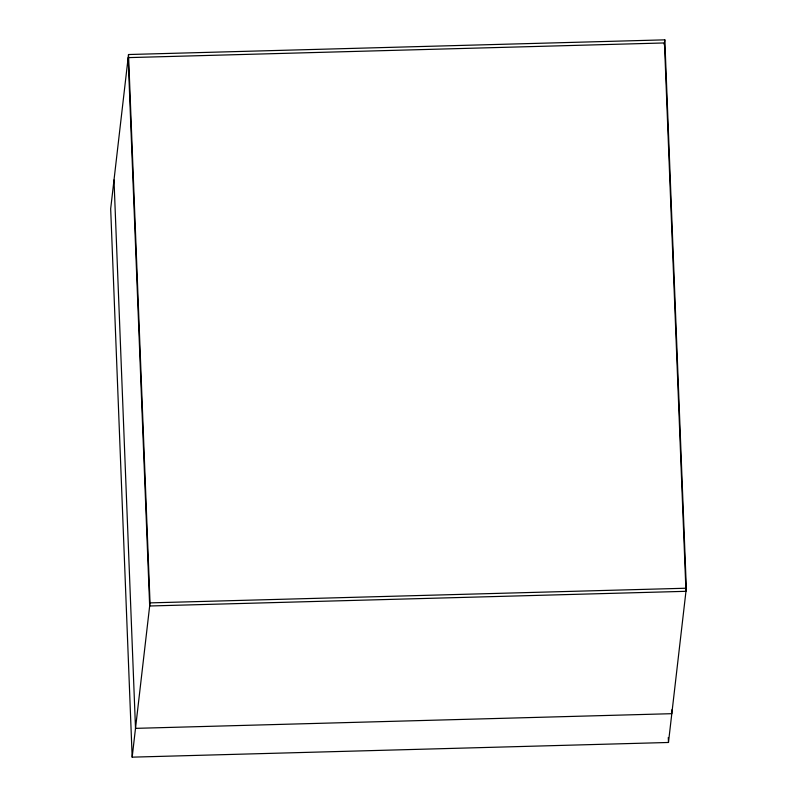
<?xml version="1.0" encoding="UTF-8"?>
<svg xmlns="http://www.w3.org/2000/svg" width="797" height="797" viewBox="0 0 797 797"><rect width="100%" height="100%" fill="white"/><g stroke="black" fill="none" stroke-linecap="round" stroke-linejoin="round"><path stroke-width="1.2" d="M132.172 757.15L150.025 602.881L128.516 54.525L664.818 39.85L686.327 588.216L668.474 742.475L132.172 757.15L110.673 208.784L128.516 54.525M664.25 44.781L664.828 39.85M150.025 602.881L686.327 588.216M671.662 709.948L671.811 713.684L135.51 728.358L114.001 179.992M668.284 737.504L668.474 742.475M664.459 42.948L128.158 57.623L149.667 605.989L685.968 591.314L664.459 42.948"/></g></svg>
